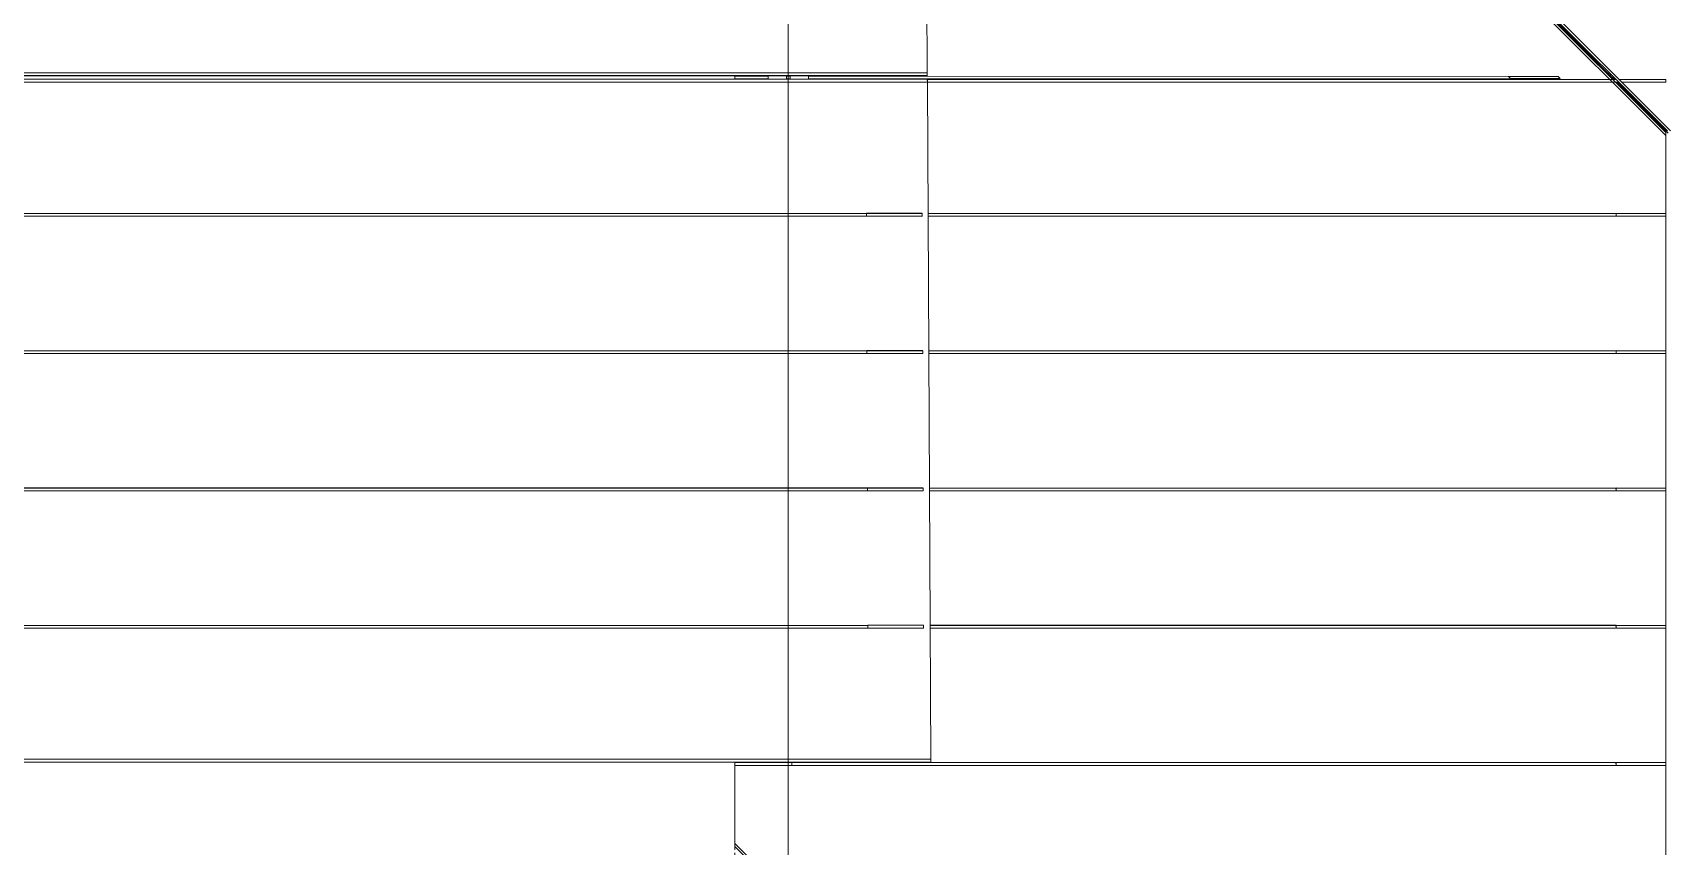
# Model space of a CAD drawing. Header units: millimetres. Extents: x 124696 to 347024, y 412631 to 564609.
# Drawn here: x 246609 to 251071, y 492503 to 494724 of the extents above; entities that cross this region are included whole.
import ezdxf

# ---------------------------------------------------------------- set-up
doc = ezdxf.new("R2010")
doc.units = ezdxf.units.MM
doc.header["$LTSCALE"] = 1500
doc.header["$MEASUREMENT"] = 0
doc.linetypes.add('二层平面图$0$轴网线_12_3_3_3 mm', pattern=[21, 12, -3, 3, -3])
doc.layers.add('0-建筑底图', color=7, linetype='Continuous')
for name, color, linetype, lineweight in [('二层平面图$0$A-COLU', 7, 'Continuous', 9), ('二层平面图$0$A-LINE', 7, 'Continuous', 9), ('二层平面图$0$A-WALL-CURT-PANEL-2', 7, 'Continuous', 9), ('二层平面图$0$A-WALL-CURT-PANEL-4', 140, 'Continuous', 9), ('二层平面图$0$A-WALL-CURT-STILE-2', 7, 'Continuous', 9), ('二层平面图$0$ANNO-DOTE-1', 10, '二层平面图$0$轴网线_12_3_3_3 mm', 15)]:
    doc.layers.add(name, color=color, linetype=linetype, lineweight=lineweight)

# ---------------------------------------------------------------- blocks, each defined once
blk = doc.blocks.new('二层平面图$0$廊子单元_转角阳角_ - 廊子单元_转角阳角_-V196-104-2F')
at = {"layer": '二层平面图$0$A-WALL-CURT-PANEL-2'}
for p, q in [((4510, 4495), (2629.7, 4495)), ((4518, 4487), (2629.7, 4487)), ((4645.5, 4495), (4518, 4495)), ((4645.5, 4487), (4526, 4487)), ((4645.5, 4487), (4645.5, 4495)), ((4645.5, 4349.5), (4645.5, 4359.5)), ((4645.5, 2263), (4645.5, 4341.5)), ((2104.5, 2630.2), (2104.5, 2408.5)), ((4645.5, -132.5), (2104.5, 2408.5)), ((2104.5, 2408.5), (2104.5, 2400.5)), ((2104.5, 2400.5), (4645.5, -140.5))]:
    blk.add_line(p, q, dxfattribs=at)
blk = doc.blocks.new('二层平面图$0$顶板轮廓组 - 顶板轮廓组-V200-104-2F')
at = {"layer": '二层平面图$0$A-WALL-CURT-PANEL-2'}
for p, q in [((-9060.7, 1482.7), (-9052.7, 1482.7)), ((-9052.7, 1482.7), (-6665.1, 1482.7)), ((-6657.1, 1482.7), (-4578.7, 1482.7)), ((-4570.7, 1482.7), (-4560.7, 1482.7)), ((-4433.2, 1482.7), (-4425.2, 1482.7))]:
    blk.add_line(p, q, dxfattribs=at)
blk = doc.blocks.new('二层平面图$0$顶板轮廓组 - 顶板轮廓组-V201-104-2F')
at = {"layer": '二层平面图$0$A-WALL-CURT-PANEL-2'}
for p, q in [((-7790.2, 1482.7), (-7782.2, 1482.7)), ((-7782.2, 1482.7), (-7560.5, 1482.7))]:
    blk.add_line(p, q, dxfattribs=at)
blk = doc.blocks.new('二层平面图$0$廊子立柱角钢 - 廊子立柱角钢-V203-104-2F')
at = {"layer": '二层平面图$0$A-LINE'}
for p, q in [((105735, 38260), (105740, 38260)), ((105740, 38260), (105740, 38265)), ((105745, 38255), (105740, 38255)), ((105745, 38260), (105745, 38255))]:
    blk.add_line(p, q, dxfattribs=at)
blk = doc.blocks.new('二层平面图$0$钢板肋 - 钢板肋-V204-104-2F')
at = {"layer": '二层平面图$0$A-WALL-CURT-PANEL-2'}
for p, q in [((391.8, -814), (395.6, -807)), ((391.8, -814), (510.8, -879.3)), ((514.7, -872.3), (395.6, -807)), ((510.8, -879.4), (514.7, -872.3)), ((510.8, -879.4), (2482.9, -1962.6)), ((2486.8, -1955.5), (514.7, -872.3)), ((2486.8, -1955.5), (2482.9, -1962.6)), ((2482.9, -1962.6), (2619, -2037.3)), ((2622.8, -2030.3), (2486.8, -1955.5)), ((2619, -2037.3), (2622.8, -2030.3))]:
    blk.add_line(p, q, dxfattribs=at)
blk = doc.blocks.new('二层平面图$0$钢板肋 - 钢板肋-V205-104-2F')
at = {"layer": '二层平面图$0$A-WALL-CURT-PANEL-2'}
for p, q in [((391.8, -814), (395.6, -807)), ((391.8, -814), (510.8, -879.3)), ((514.7, -872.3), (395.6, -807)), ((510.8, -879.4), (514.7, -872.3)), ((510.8, -879.4), (2151.9, -1780.8)), ((2155.8, -1773.7), (514.7, -872.3))]:
    blk.add_line(p, q, dxfattribs=at)
blk = doc.blocks.new('二层平面图$0$钢板肋 - 钢板肋-V206-104-2F')
at = {"layer": '二层平面图$0$A-WALL-CURT-PANEL-2'}
for p, q in [((391.8, -814), (395.6, -807)), ((391.8, -814), (510.8, -879.3)), ((514.7, -872.3), (395.6, -807)), ((510.8, -879.4), (514.7, -872.3)), ((510.8, -879.4), (2153.6, -1781.7)), ((2157.4, -1774.6), (514.7, -872.3))]:
    blk.add_line(p, q, dxfattribs=at)
blk = doc.blocks.new('二层平面图$0$钢板肋 - 钢板肋-V207-104-2F')
at = {"layer": '二层平面图$0$A-WALL-CURT-PANEL-2'}
for p, q in [((391.8, -814), (395.6, -807)), ((391.8, -814), (510.8, -879.3)), ((514.7, -872.3), (395.6, -807)), ((510.8, -879.4), (514.7, -872.3)), ((510.8, -879.4), (2155.3, -1782.6)), ((2159.1, -1775.6), (514.7, -872.3))]:
    blk.add_line(p, q, dxfattribs=at)
blk = doc.blocks.new('二层平面图$0$钢板肋 - 钢板肋-V208-104-2F')
at = {"layer": '二层平面图$0$A-WALL-CURT-PANEL-2'}
for p, q in [((391.8, -814), (395.6, -807)), ((391.8, -814), (510.8, -879.3)), ((514.7, -872.3), (395.6, -807)), ((510.8, -879.4), (514.7, -872.3)), ((510.8, -879.4), (2157, -1783.5)), ((2160.8, -1776.5), (514.7, -872.3))]:
    blk.add_line(p, q, dxfattribs=at)
blk = doc.blocks.new('二层平面图$0$钢板肋 - 钢板肋-7716297-104-2F')
at = {"layer": '二层平面图$0$A-WALL-CURT-PANEL-2'}
for p, q in [((-115.6, 1839.3), (-153.4, 1688.8)), ((-146.5, 1692.8), (-108.8, 1843.4)), ((-153.4, 1688.8), (-661.8, -337.1)), ((-654.2, -339), (-146.5, 1692.8)), ((-153.4, 1688.8), (-146.5, 1692.8)), ((-661.8, -337.1), (-694.9, -468.8)), ((-687.1, -470.7), (-654.2, -339)), ((-654.2, -339), (-661.8, -337.1)), ((-687.1, -470.7), (-694.9, -468.8))]:
    blk.add_line(p, q, dxfattribs=at)
blk = doc.blocks.new('二层平面图$0$梁 - 梁-V209-104-2F')
at = {"layer": '二层平面图$0$A-LINE'}
for p, q in [((59, 2658), (59, 2663)), ((-27, -1786.6), (-26.9, -1776.6)), ((22.7, -1836.9), (22.8, -1826.9))]:
    blk.add_line(p, q, dxfattribs=at)
blk = doc.blocks.new('二层平面图$0$钢板肋轮廓族 - 钢板肋轮廓族-V210-104-2F')
at = {"layer": '二层平面图$0$A-WALL-CURT-PANEL-2'}
for p, q in [((-1735.2, -5337.8), (-1703.9, -5489.8)), ((-1249.5, -7693.4), (-1703.9, -5489.8)), ((-1222.1, -7826.4), (-1249.5, -7693.4))]:
    blk.add_line(p, q, dxfattribs=at)
blk = doc.blocks.new('二层平面图$0$钢板肋轮廓族 - 钢板肋轮廓族-V211-104-2F')
at = {"layer": '二层平面图$0$A-WALL-CURT-PANEL-2'}
for p, q in [((-1735.2, -5337.8), (-1703.9, -5489.8)), ((-1249.5, -7693.4), (-1703.9, -5489.8)), ((-1222.1, -7826.4), (-1249.5, -7693.4))]:
    blk.add_line(p, q, dxfattribs=at)
blk = doc.blocks.new('二层平面图$0$钢板肋轮廓族 - 钢板肋轮廓族-V212-104-2F')
at = {"layer": '二层平面图$0$A-WALL-CURT-PANEL-2'}
for p, q in [((-1249.5, -7693.4), (-1627.6, -5859.7)), ((-1222.1, -7826.4), (-1249.5, -7693.4))]:
    blk.add_line(p, q, dxfattribs=at)
blk = doc.blocks.new('二层平面图$0$钢板肋轮廓族 - 钢板肋轮廓族-V213-104-2F')
at = {"layer": '二层平面图$0$A-WALL-CURT-PANEL-2'}
for p, q in [((-1249.5, -7693.4), (-1627.6, -5859.6)), ((-1222.1, -7826.4), (-1249.5, -7693.4))]:
    blk.add_line(p, q, dxfattribs=at)
blk = doc.blocks.new('二层平面图$0$钢板肋轮廓族 - 钢板肋轮廓族-V214-104-2F')
at = {"layer": '二层平面图$0$A-WALL-CURT-PANEL-2'}
for p, q in [((-1249.5, -7693.4), (-1628, -5857.8)), ((-1222.1, -7826.4), (-1249.5, -7693.4))]:
    blk.add_line(p, q, dxfattribs=at)
blk = doc.blocks.new('二层平面图$0$钢板肋轮廓族 - 钢板肋轮廓族-V215-104-2F')
at = {"layer": '二层平面图$0$A-WALL-CURT-PANEL-2'}
for p, q in [((-1249.5, -7693.4), (-1628, -5857.8)), ((-1222.1, -7826.4), (-1249.5, -7693.4))]:
    blk.add_line(p, q, dxfattribs=at)
blk = doc.blocks.new('二层平面图$0$钢板肋轮廓族 - 钢板肋轮廓族-V216-104-2F')
at = {"layer": '二层平面图$0$A-WALL-CURT-PANEL-2'}
for p, q in [((-1249.5, -7693.4), (-1628.4, -5855.9)), ((-1222.1, -7826.4), (-1249.5, -7693.4))]:
    blk.add_line(p, q, dxfattribs=at)
blk = doc.blocks.new('二层平面图$0$钢板肋轮廓族 - 钢板肋轮廓族-V217-104-2F')
at = {"layer": '二层平面图$0$A-WALL-CURT-PANEL-2'}
for p, q in [((-1249.5, -7693.4), (-1628.4, -5855.9)), ((-1222.1, -7826.4), (-1249.5, -7693.4))]:
    blk.add_line(p, q, dxfattribs=at)
blk = doc.blocks.new('二层平面图$0$钢板肋轮廓族 - 钢板肋轮廓族-V218-104-2F')
at = {"layer": '二层平面图$0$A-WALL-CURT-PANEL-2'}
for p, q in [((-1249.5, -7693.4), (-1628.8, -5854)), ((-1222.1, -7826.4), (-1249.5, -7693.4))]:
    blk.add_line(p, q, dxfattribs=at)
blk = doc.blocks.new('二层平面图$0$钢板肋轮廓族 - 钢板肋轮廓族-V219-104-2F')
at = {"layer": '二层平面图$0$A-WALL-CURT-PANEL-2'}
for p, q in [((-1249.5, -7693.4), (-1628.8, -5854)), ((-1222.1, -7826.4), (-1249.5, -7693.4))]:
    blk.add_line(p, q, dxfattribs=at)
blk = doc.blocks.new('二层平面图$0$钢板肋轮廓族 - 钢板肋轮廓族-7716302-104-2F')
at = {"layer": '二层平面图$0$A-WALL-CURT-PANEL-2'}
for p, q in [((1719.6, -5414.1), (1688.3, -5566.1)), ((1265.4, -7617.2), (1688.3, -5566.1)), ((1238, -7750.2), (1265.4, -7617.2))]:
    blk.add_line(p, q, dxfattribs=at)
blk = doc.blocks.new('二层平面图$0$钢板肋轮廓族 - 钢板肋轮廓族-7716303-104-2F')
at = {"layer": '二层平面图$0$A-WALL-CURT-PANEL-2'}
for p, q in [((1718.8, -5416.7), (1687.4, -5568.7)), ((1265.6, -7614.4), (1687.4, -5568.7)), ((1238.2, -7747.4), (1265.6, -7614.4))]:
    blk.add_line(p, q, dxfattribs=at)
blk = doc.blocks.new('二层平面图$0$廊子单元_转角阴角_ - 廊子单元_转角阴角_-V249-104-2F')
at = {"layer": '二层平面图$0$A-WALL-CURT-PANEL-2'}
for p, q in [((2104.5, 4487), (2104.5, 2408.5)), ((4645.5, 4119.8), (4645.5, 4341.5)), ((2091.5, 2395.5), (4130.1, 356.9)), ((2098, 2402), (2237, 2263)), ((2104.5, 2395.5), (2099.5, 2395.5)), ((4130.1, 364.9), (2099.5, 2395.5)), ((2104.5, 2408.5), (4130, 383)), ((2104.5, 2408.5), (2104.5, 2400.5)), ((4130, 375), (2104.5, 2400.5)), ((2245, 2255), (4130, 370)), ((4645.5, 2244.9), (4645.5, 2254.9))]:
    blk.add_line(p, q, dxfattribs=at)
blk = doc.blocks.new('二层平面图$0$顶板轮廓组 - 顶板轮廓组-7729081-104-2F')
at = {"layer": '二层平面图$0$A-WALL-CURT-PANEL-2'}
for p, q in [((-7790.2, 186.7), (-7782.2, 186.7)), ((-7782.2, 186.7), (-5703.7, 186.7)), ((-5703.7, 186.7), (-5695.7, 186.7))]:
    blk.add_line(p, q, dxfattribs=at)
blk = doc.blocks.new('二层平面图$0$顶板轮廓组 - 顶板轮廓组-V251-104-2F')
at = {"layer": '二层平面图$0$A-WALL-CURT-PANEL-2'}
for p, q in [((-8925.3, -954.8), (-8915.3, -954.8)), ((-6675.3, -954.8), (-6665.3, -954.8)), ((-4800.3, -954.8), (-4578.7, -954.8)), ((-4570.7, -954.8), (-4560.7, -954.8)), ((-4552.7, -954.8), (-4433.2, -954.8)), ((-4433.2, -954.8), (-4425.2, -954.8))]:
    blk.add_line(p, q, dxfattribs=at)
blk = doc.blocks.new('二层平面图$0$钢板肋 - 钢板肋-V197-104-2F')
at = {"layer": '二层平面图$0$A-WALL-CURT-PANEL-2'}
for p, q in [((-677.7, 1854.6), (-685.7, 1853.8)), ((-685.7, 1853.8), (-671.2, 1699.3)), ((-663.2, 1700), (-677.7, 1854.6)), ((-671.2, 1699.3), (-663.2, 1700)), ((-671.2, 1699.3), (-460.9, -540.9)), ((-453, -540.1), (-663.2, 1700)), ((-453, -540.1), (-460.9, -540.9)), ((-460.9, -540.9), (-448.3, -676.1)), ((-440.3, -675.4), (-453, -540.1)), ((-440.3, -675.4), (-448.3, -676.1))]:
    blk.add_line(p, q, dxfattribs=at)
blk = doc.blocks.new('二层平面图$0$钢板肋轮廓族 - 钢板肋轮廓族-V195-104-2F')
at = {"layer": '二层平面图$0$A-WALL-CURT-PANEL-2'}
for p, q in [((-1735.2, -5337.8), (-1703.9, -5489.8)), ((-1249.5, -7693.4), (-1703.9, -5489.8)), ((-1222.1, -7826.4), (-1249.5, -7693.4))]:
    blk.add_line(p, q, dxfattribs=at)
blk = doc.blocks.new('二层平面图$0$钢板肋 - 钢板肋-V252-104-2F')
at = {"layer": '二层平面图$0$A-WALL-CURT-PANEL-2'}
for p, q in [((-677.7, 1854.6), (-685.7, 1853.8)), ((-685.7, 1853.8), (-671.2, 1699.3)), ((-663.2, 1700), (-677.7, 1854.6)), ((-671.2, 1699.3), (-663.2, 1700)), ((-671.2, 1699.3), (-460.9, -540.9)), ((-453, -540.1), (-663.2, 1700)), ((-453, -540.1), (-460.9, -540.9)), ((-460.9, -540.9), (-448.3, -676.1)), ((-440.3, -675.4), (-453, -540.1)), ((-440.3, -675.4), (-448.3, -676.1))]:
    blk.add_line(p, q, dxfattribs=at)
blk = doc.blocks.new('二层平面图$0$钢板肋 - 钢板肋-V253-104-2F')
at = {"layer": '二层平面图$0$A-WALL-CURT-PANEL-2'}
for p, q in [((-635.9, 1323.3), (-460.9, -540.9)), ((-453, -540.1), (-627.9, 1324)), ((-453, -540.1), (-460.9, -540.9)), ((-460.9, -540.9), (-448.3, -676.1)), ((-440.3, -675.4), (-453, -540.1)), ((-440.3, -675.4), (-448.3, -676.1))]:
    blk.add_line(p, q, dxfattribs=at)
blk = doc.blocks.new('二层平面图$0$钢板肋 - 钢板肋-V254-104-2F')
at = {"layer": '二层平面图$0$A-WALL-CURT-PANEL-2'}
for p, q in [((-636.1, 1325.2), (-460.9, -540.9)), ((-453, -540.1), (-628.1, 1326)), ((-453, -540.1), (-460.9, -540.9)), ((-460.9, -540.9), (-448.3, -676.1)), ((-440.3, -675.4), (-453, -540.1)), ((-440.3, -675.4), (-448.3, -676.1))]:
    blk.add_line(p, q, dxfattribs=at)
blk = doc.blocks.new('二层平面图$0$钢板肋 - 钢板肋-V255-104-2F')
at = {"layer": '二层平面图$0$A-WALL-CURT-PANEL-2'}
for p, q in [((391.8, -814), (395.6, -807)), ((391.8, -814), (510.8, -879.4)), ((514.7, -872.3), (395.6, -807)), ((510.8, -879.4), (514.7, -872.3)), ((510.8, -879.4), (2155.3, -1782.6)), ((2159.1, -1775.6), (514.7, -872.3))]:
    blk.add_line(p, q, dxfattribs=at)
blk = doc.blocks.new('二层平面图$0$钢板肋 - 钢板肋-V256-104-2F')
at = {"layer": '二层平面图$0$A-WALL-CURT-PANEL-2'}
for p, q in [((545.1, -856.1), (548.8, -849)), ((545.1, -856.1), (665.7, -918.6)), ((669.4, -911.5), (548.8, -849)), ((665.7, -918.6), (669.4, -911.5)), ((665.7, -918.6), (2333.3, -1782.6)), ((2337, -1775.4), (669.4, -911.5))]:
    blk.add_line(p, q, dxfattribs=at)
blk = doc.blocks.new('二层平面图$0$钢板肋 - 钢板肋-V257-104-2F')
at = {"layer": '二层平面图$0$A-WALL-CURT-PANEL-2'}
for p, q in [((321.2, 3232.4), (284.4, 3101.7)), ((291.4, 3105.5), (328.1, 3236.3)), ((328.1, 3236.3), (321.2, 3232.4)), ((284.4, 3101.7), (-233.4, 1262.3)), ((-225.9, 1260.2), (291.4, 3105.5)), ((284.4, 3101.7), (291.4, 3105.5)), ((-247, 1214.2), (-249.7, 1204.6)), ((-242.1, 1202.4), (-239.4, 1212.1)), ((-263.2, 1156.4), (-287.7, 1069.3)), ((-280, 1067.1), (-255.6, 1154.3)), ((-280, 1067.1), (-287.7, 1069.3))]:
    blk.add_line(p, q, dxfattribs=at)
blk = doc.blocks.new('二层平面图$0$钢板肋 - 钢板肋-V258-104-2F')
at = {"layer": '二层平面图$0$A-WALL-CURT-PANEL-2'}
for p, q in [((332.2, 3027), (290.5, 2897.8)), ((297.6, 2901.3), (339.2, 3030.6)), ((339.2, 3030.6), (332.2, 3027)), ((-75.4, 1741.1), (297.6, 2901.3)), ((290.5, 2897.8), (297.6, 2901.3)), ((290.5, 2897.8), (-82.4, 1743.3))]:
    blk.add_line(p, q, dxfattribs=at)
blk = doc.blocks.new('二层平面图$0$钢板肋轮廓族 - 钢板肋轮廓族-V262-104-2F')
at = {"layer": '二层平面图$0$A-WALL-CURT-PANEL-2'}
for p, q in [((-1735.2, -5337.8), (-1703.9, -5489.8)), ((-1249.5, -7693.4), (-1703.9, -5489.8)), ((-1222.1, -7826.4), (-1249.5, -7693.4))]:
    blk.add_line(p, q, dxfattribs=at)
blk = doc.blocks.new('二层平面图$0$钢板肋轮廓族 - 钢板肋轮廓族-V263-104-2F')
at = {"layer": '二层平面图$0$A-WALL-CURT-PANEL-2'}
for p, q in [((-1735.2, -5337.8), (-1703.9, -5489.8)), ((-1249.5, -7693.4), (-1703.9, -5489.8)), ((-1222.1, -7826.4), (-1249.5, -7693.4))]:
    blk.add_line(p, q, dxfattribs=at)
blk = doc.blocks.new('二层平面图$0$钢板肋轮廓族 - 钢板肋轮廓族-V264-104-2F')
at = {"layer": '二层平面图$0$A-WALL-CURT-PANEL-2'}
for p, q in [((-1249.5, -7693.4), (-1627.6, -5859.7)), ((-1222.1, -7826.4), (-1249.5, -7693.4))]:
    blk.add_line(p, q, dxfattribs=at)
blk = doc.blocks.new('二层平面图$0$钢板肋轮廓族 - 钢板肋轮廓族-V265-104-2F')
at = {"layer": '二层平面图$0$A-WALL-CURT-PANEL-2'}
for p, q in [((-1249.5, -7693.4), (-1627.6, -5859.6)), ((-1222.1, -7826.4), (-1249.5, -7693.4))]:
    blk.add_line(p, q, dxfattribs=at)
blk = doc.blocks.new('二层平面图$0$钢板肋轮廓族 - 钢板肋轮廓族-V266-104-2F')
at = {"layer": '二层平面图$0$A-WALL-CURT-PANEL-2'}
for p, q in [((-1249.5, -7693.4), (-1628, -5857.8)), ((-1222.1, -7826.4), (-1249.5, -7693.4))]:
    blk.add_line(p, q, dxfattribs=at)
blk = doc.blocks.new('二层平面图$0$钢板肋轮廓族 - 钢板肋轮廓族-V267-104-2F')
at = {"layer": '二层平面图$0$A-WALL-CURT-PANEL-2'}
for p, q in [((-1249.5, -7693.4), (-1628, -5857.7)), ((-1222.1, -7826.4), (-1249.5, -7693.4))]:
    blk.add_line(p, q, dxfattribs=at)
blk = doc.blocks.new('二层平面图$0$钢板肋轮廓族 - 钢板肋轮廓族-V268-104-2F')
at = {"layer": '二层平面图$0$A-WALL-CURT-PANEL-2'}
for p, q in [((-1249.5, -7693.4), (-1628.4, -5855.9)), ((-1222.1, -7826.4), (-1249.5, -7693.4))]:
    blk.add_line(p, q, dxfattribs=at)
blk = doc.blocks.new('二层平面图$0$钢板肋轮廓族 - 钢板肋轮廓族-V269-104-2F')
at = {"layer": '二层平面图$0$A-WALL-CURT-PANEL-2'}
for p, q in [((-1249.5, -7693.4), (-1628.4, -5855.9)), ((-1222.1, -7826.4), (-1249.5, -7693.4))]:
    blk.add_line(p, q, dxfattribs=at)
blk = doc.blocks.new('二层平面图$0$钢板肋轮廓族 - 钢板肋轮廓族-V270-104-2F')
at = {"layer": '二层平面图$0$A-WALL-CURT-PANEL-2'}
for p, q in [((1249.5, -7693.4), (1628.8, -5854)), ((1222.1, -7826.4), (1249.5, -7693.4))]:
    blk.add_line(p, q, dxfattribs=at)
blk = doc.blocks.new('二层平面图$0$钢板肋轮廓族 - 钢板肋轮廓族-V271-104-2F')
at = {"layer": '二层平面图$0$A-WALL-CURT-PANEL-2'}
for p, q in [((1249.5, -7693.4), (1628.8, -5854)), ((1222.1, -7826.4), (1249.5, -7693.4))]:
    blk.add_line(p, q, dxfattribs=at)
blk = doc.blocks.new('二层平面图$0$钢板肋轮廓族 - 钢板肋轮廓族-V272-104-2F')
at = {"layer": '二层平面图$0$A-WALL-CURT-PANEL-2'}
for p, q in [((4082.1, -4033.2), (4120.5, -4163.5)), ((4661.6, -6001.9), (4120.5, -4163.5)), ((4678.5, -6059.5), (4675.7, -6049.9)), ((4718.2, -6194.3), (4692.6, -6107.5))]:
    blk.add_line(p, q, dxfattribs=at)
blk = doc.blocks.new('二层平面图$0$钢板肋轮廓族 - 钢板肋轮廓族-V273-104-2F')
at = {"layer": '二层平面图$0$A-WALL-CURT-PANEL-2'}
for p, q in [((4082.6, -4036), (4120.9, -4166.3)), ((4660.3, -5999.4), (4120.9, -4166.3)), ((4677.2, -6057), (4674.4, -6047.4)), ((4716.9, -6191.8), (4691.3, -6105))]:
    blk.add_line(p, q, dxfattribs=at)
blk = doc.blocks.new('二层平面图$0$钢板肋轮廓族 - 钢板肋轮廓族-V274-104-2F')
at = {"layer": '二层平面图$0$A-WALL-CURT-PANEL-2'}
for p in [(4135.1, -4213), (4517.6, -5512.4)]:
    blk.add_line(p, (4173.5, -4343.3), dxfattribs=at)
blk = doc.blocks.new('二层平面图$0$钢板肋轮廓族 - 钢板肋轮廓族-V275-104-2F')
at = {"layer": '二层平面图$0$A-WALL-CURT-PANEL-2'}
for p in [(4135.5, -4215.8), (4516.2, -5510)]:
    blk.add_line(p, (4173.8, -4346.1), dxfattribs=at)
blk = doc.blocks.new('二层平面图$0$中部下沉庭院 - 中部下沉庭院-13075437-104-2F')
at = {"layer": '二层平面图$0$A-WALL-CURT-PANEL-2'}
for p, q in [((379.6, -2236.9), (368.1, -13)), ((-11250, -2237), (379.6, -2236.9)), ((-11250, -2245), (379.6, -2244.9)), ((379.7, -2254.9), (-11250, -2255)), ((-11250, -2263), (379.7, -2262.9)), ((-6770.2, -2263), (379.7, -2263)), ((-4500, -2245), (379.6, -2245)), ((379.6, -2244.9), (379.6, -2236.9)), ((379.6, -2245), (379.6, -2244.9)), ((379.7, -2262.9), (379.7, -2254.9)), ((379.7, -2263), (379.7, -2262.9)), ((389.2, -4111.8), (379.7, -2263)), ((-11250, -4112), (389.2, -4111.8)), ((-11250, -4120), (389.3, -4119.8)), ((-4500, -4120), (389.3, -4120)), ((389.3, -4119.8), (389.2, -4111.8)), ((389.3, -4120), (389.3, -4119.8))]:
    blk.add_line(p, q, dxfattribs=at)
blk = doc.blocks.new('二层平面图$0$顶板轮廓组 - 顶板轮廓组-8188126-104-2F')
at = {"layer": '二层平面图$0$A-WALL-CURT-PANEL-2'}
for p, q in [((-7866.9, -1334.3), (-7858.9, -1334.3)), ((-7858.9, -1334.3), (-7858.8, -1334.3)), ((-7858.8, -1334.3), (-5634.9, -1343.6)), ((-5634.9, -1343.6), (-5626.9, -1343.6)), ((-5626.9, -1343.6), (-5626.8, -1343.6))]:
    blk.add_line(p, q, dxfattribs=at)
blk = doc.blocks.new('二层平面图$0$顶板轮廓组 - 顶板轮廓组-8188125-104-2F')
at = {"layer": '二层平面图$0$A-WALL-CURT-PANEL-2'}
for p, q in [((-7679.4, -1335.1), (-7671.4, -1335.1)), ((-7671.4, -1335.1), (-7671.3, -1335.1)), ((-7671.3, -1335.1), (-5822.4, -1342.8)), ((-5822.4, -1342.8), (-5814.4, -1342.8)), ((-5814.4, -1342.8), (-5814.3, -1342.8))]:
    blk.add_line(p, q, dxfattribs=at)
blk = doc.blocks.new('二层平面图$0$梁 - 梁 1_2-12800505-104-2F')
at = {"layer": '二层平面图$0$A-LINE'}
for p, q in [((2947.2, -1998.9), (2947.7, -1988.9)), ((2997.1, -2001.8), (2997.7, -1991.6)), ((3007.1, -2002.1), (3007.7, -1992.1)), ((3057.1, -2004.7), (3057.6, -1994.7)), ((2849.4, -3861.4), (2899.3, -3864)), ((2909.3, -3864.6), (2959.2, -3867.2))]:
    blk.add_line(p, q, dxfattribs=at)
blk = doc.blocks.new('二层平面图$0$钢板肋 - 钢板肋-8188197-104-2F')
at = {"layer": '二层平面图$0$A-WALL-CURT-PANEL-2'}
for p, q in [((-686.6, 5659.7), (-694.6, 5659.6)), ((-694.6, 5659.6), (-693.9, 5507.5)), ((-685.9, 5507.6), (-686.6, 5659.7)), ((-693.9, 5507.5), (-685.9, 5507.6)), ((-693.9, 5507.5), (-644.5, -5843.1)), ((-636.5, -5843.1), (-685.9, 5507.6))]:
    blk.add_line(p, q, dxfattribs=at)
blk = doc.blocks.new('二层平面图$0$钢板肋 - 钢板肋-8188202-104-2F')
at = {"layer": '二层平面图$0$A-WALL-CURT-PANEL-2'}
for p, q in [((-686.6, 5659.1), (-694.6, 5659.1)), ((-694.6, 5659.1), (-693.9, 5507)), ((-685.9, 5507.1), (-686.6, 5659.1)), ((-693.9, 5507), (-685.9, 5507.1)), ((-693.9, 5507), (-644.5, -5842.6)), ((-636.5, -5842.6), (-685.9, 5507.1))]:
    blk.add_line(p, q, dxfattribs=at)
blk = doc.blocks.new('二层平面图$0$钢板肋 - 钢板肋-8188207-104-2F')
at = {"layer": '二层平面图$0$A-WALL-CURT-PANEL-2'}
for p, q in [((-686.6, 5658.6), (-694.6, 5658.5)), ((-694.6, 5658.5), (-693.9, 5506.5)), ((-685.9, 5506.5), (-686.6, 5658.6)), ((-693.9, 5506.5), (-685.9, 5506.5)), ((-693.9, 5506.5), (-644.4, -5842.1)), ((-636.4, -5842), (-685.9, 5506.5))]:
    blk.add_line(p, q, dxfattribs=at)
blk = doc.blocks.new('二层平面图$0$钢板肋 - 钢板肋-8188212-104-2F')
at = {"layer": '二层平面图$0$A-WALL-CURT-PANEL-2'}
for p, q in [((-686.6, 5658.1), (-694.6, 5658)), ((-694.6, 5658), (-694, 5506)), ((-686, 5506), (-686.6, 5658.1)), ((-694, 5506), (-686, 5506)), ((-694, 5506), (-644.4, -5841.5)), ((-636.4, -5841.5), (-686, 5506))]:
    blk.add_line(p, q, dxfattribs=at)
blk = doc.blocks.new('二层平面图$0$钢板肋轮廓族 - 钢板肋轮廓族-8188200-104-2F')
at = {"layer": '二层平面图$0$A-WALL-CURT-PANEL-2'}
for p in [(-2588.5, -1016.5), (2155.3, -11495.6)]:
    blk.add_line(p, (-2525.8, -1155), dxfattribs=at)
blk = doc.blocks.new('二层平面图$0$钢板肋轮廓族 - 钢板肋轮廓族-8188201-104-2F')
at = {"layer": '二层平面图$0$A-WALL-CURT-PANEL-2'}
for p in [(-2588.5, -1016.5), (2155.3, -11495.6)]:
    blk.add_line(p, (-2525.8, -1155), dxfattribs=at)
blk = doc.blocks.new('二层平面图$0$钢板肋轮廓族 - 钢板肋轮廓族-8188205-104-2F')
at = {"layer": '二层平面图$0$A-WALL-CURT-PANEL-2'}
for p in [(-2588.3, -1017), (2155, -11495.1)]:
    blk.add_line(p, (-2525.6, -1155.5), dxfattribs=at)
blk = doc.blocks.new('二层平面图$0$钢板肋轮廓族 - 钢板肋轮廓族-8188206-104-2F')
at = {"layer": '二层平面图$0$A-WALL-CURT-PANEL-2'}
for p in [(-2588.3, -1017), (2155, -11495.1)]:
    blk.add_line(p, (-2525.6, -1155.5), dxfattribs=at)
blk = doc.blocks.new('二层平面图$0$钢板肋轮廓族 - 钢板肋轮廓族-8188210-104-2F')
at = {"layer": '二层平面图$0$A-WALL-CURT-PANEL-2'}
for p in [(-2588.1, -1017.5), (2154.8, -11494.6)]:
    blk.add_line(p, (-2525.4, -1156), dxfattribs=at)
blk = doc.blocks.new('二层平面图$0$钢板肋轮廓族 - 钢板肋轮廓族-8188211-104-2F')
at = {"layer": '二层平面图$0$A-WALL-CURT-PANEL-2'}
for p in [(-2588.1, -1017.5), (2154.8, -11494.7)]:
    blk.add_line(p, (-2525.4, -1156), dxfattribs=at)
blk = doc.blocks.new('二层平面图$0$钢板肋轮廓族 - 钢板肋轮廓族-8188215-104-2F')
at = {"layer": '二层平面图$0$A-WALL-CURT-PANEL-2'}
for p in [(-2587.9, -1018), (2154.6, -11494.2)]:
    blk.add_line(p, (-2525.2, -1156.5), dxfattribs=at)
blk = doc.blocks.new('二层平面图$0$钢板肋轮廓族 - 钢板肋轮廓族-8188216-104-2F')
at = {"layer": '二层平面图$0$A-WALL-CURT-PANEL-2'}
for p in [(-2587.9, -1017.9), (2154.6, -11494.2)]:
    blk.add_line(p, (-2525.2, -1156.5), dxfattribs=at)
blk = doc.blocks.new('二层平面图$0$矩形竖梃 - 8 x 50 mm 蜂窝铝板幕墙开缝-8345030-104-2F')
at = {"layer": '二层平面图$0$A-WALL-CURT-STILE-2'}
blk.add_line((105749.5, 38250), (105755, 38250), dxfattribs=at)
blk = doc.blocks.new('二层平面图$0$矩形竖梃 - 8 x 50 mm 蜂窝铝板幕墙开缝-8345031-104-2F')
at = {"layer": '二层平面图$0$A-WALL-CURT-STILE-2'}
for p, q in [((105699.5, 38295.5), (105699.5, 38300)), ((105749.5, 38250), (105749.5, 38245.5))]:
    blk.add_line(p, q, dxfattribs=at)
blk = doc.blocks.new('二层平面图')
at = {"layer": '二层平面图$0$A-LINE', "color": 8}
for p, q in [((105735, 38260), (105740, 38260)), ((105740, 38260), (105740, 38265)), ((105745, 38255), (105740, 38255)), ((105745, 38260), (105745, 38255)), ((105755, 38245), (105755, 38250))]:
    blk.add_line(p, q, dxfattribs=at)
at = {"layer": '二层平面图$0$ANNO-DOTE-1', "color": 8}
blk.add_line((103500, -6710.3), (103500, 86692), dxfattribs=at)
at = {"layer": '二层平面图$0$A-COLU', "color": 8}
for name, p, rotation in [('二层平面图$0$梁 - 梁 1_2-12800505-104-2F', (100397, 40086.7), 3.006540785322491), ('二层平面图$0$梁 - 梁-V209-104-2F', (105711.5, 35586.7), 0.3346980910615615)]:
    blk.add_blockref(name, p, dxfattribs=dict(at, rotation=rotation))
blk.add_blockref('二层平面图$0$廊子立柱角钢 - 廊子立柱角钢-V203-104-2F', (0, 0), dxfattribs=at)
at = {"layer": '二层平面图$0$A-WALL-CURT-PANEL-2', "color": 8}
for name, p, rotation in [('二层平面图$0$钢板肋轮廓族 - 钢板肋轮廓族-8188215-104-2F', (103726.1, 35101.7), 245.6444443068814), ('二层平面图$0$钢板肋轮廓族 - 钢板肋轮廓族-8188216-104-2F', (103726.1, 35093.7), 245.6444444672359), ('二层平面图$0$钢板肋轮廓族 - 钢板肋轮廓族-8188210-104-2F', (103726.6, 34726.7), 245.6444518228277), ('二层平面图$0$钢板肋轮廓族 - 钢板肋轮廓族-8188211-104-2F', (103726.6, 34718.7), 245.6444519831531), ('二层平面图$0$钢板肋轮廓族 - 钢板肋轮廓族-8188205-104-2F', (103727.1, 34351.7), 245.6444593374035), ('二层平面图$0$钢板肋轮廓族 - 钢板肋轮廓族-8188206-104-2F', (103727.1, 34343.7), 245.6444594976994), ('二层平面图$0$钢板肋轮廓族 - 钢板肋轮廓族-8188200-104-2F', (103727.6, 33976.7), 245.6444668506085), ('二层平面图$0$钢板肋轮廓族 - 钢板肋轮廓族-8188201-104-2F', (103727.7, 33968.7), 245.6444670108753), ('二层平面图$0$钢板肋轮廓族 - 钢板肋轮廓族-V195-104-2F', (108898.4, 45522.9), 348.3493095350738), ('二层平面图$0$钢板肋轮廓族 - 钢板肋轮廓族-V195-104-2F', (108906.4, 45522.9), 348.3493095350738), ('二层平面图$0$钢板肋 - 钢板肋-V197-104-2F', (106630.5, 38735.8), 354.6390338140075), ('二层平面图$0$顶板轮廓组 - 顶板轮廓组-V251-104-2F', (104309.2, 31579.9), 269.9997819261476), ('二层平面图$0$顶板轮廓组 - 顶板轮廓组-8188126-104-2F', (105275.5, 32641), 270.5329950305828), ('二层平面图$0$钢板肋 - 钢板肋-V258-104-2F', (102243.7, 38015.6), 287.8610531768858), ('二层平面图$0$钢板肋轮廓族 - 钢板肋轮廓族-V275-104-2F', (110440.2, 41401.8), 253.5677160961923), ('二层平面图$0$钢板肋轮廓族 - 钢板肋轮廓族-V274-104-2F', (110439.6, 41402.9), 253.6368736757281), ('二层平面图$0$钢板肋 - 钢板肋-V257-104-2F', (102402.9, 37687.8), 285.6909097814306), ('二层平面图$0$钢板肋轮廓族 - 钢板肋轮廓族-V273-104-2F', (110627.4, 41027.4), 253.5734941428741), ('二层平面图$0$钢板肋轮廓族 - 钢板肋轮廓族-V272-104-2F', (110627.4, 41027.3), 253.6311254264133), ('二层平面图$0$钢板肋 - 钢板肋-V208-104-2F', (106630.8, 37354.2), 208.7785095152279), ('二层平面图$0$钢板肋 - 钢板肋-V256-104-2F', (106773.3, 37369.5), 207.386213102527), ('二层平面图$0$钢板肋 - 钢板肋-V207-104-2F', (106630.8, 36979.2), 208.7785095152281), ('二层平面图$0$钢板肋 - 钢板肋-V255-104-2F', (106630.8, 36979.2), 208.7782914413881), ('二层平面图$0$顶板轮廓组 - 顶板轮廓组-8188125-104-2F', (105286.1, 30578.5), 270.5329950305828), ('二层平面图$0$钢板肋轮廓族 - 钢板肋轮廓族-V219-104-2F', (98477.1, 40656.4), 78.34952760892399), ('二层平面图$0$钢板肋轮廓族 - 钢板肋轮廓族-V270-104-2F', (98477.1, 35101.7), 101.6502543172171), ('二层平面图$0$钢板肋轮廓族 - 钢板肋轮廓族-V218-104-2F', (98477.1, 40648.4), 78.34952760892402), ('二层平面图$0$钢板肋轮廓族 - 钢板肋轮廓族-V271-104-2F', (98477.1, 35093.7), 101.6502543172171), ('二层平面图$0$顶板轮廓组 - 顶板轮廓组-V200-104-2F', (107378.2, 42670.2), 89.99999999999056), ('二层平面图$0$顶板轮廓组 - 顶板轮廓组-7729081-104-2F', (105708.8, 30309.3), 269.9997819261465), ('二层平面图$0$钢板肋 - 钢板肋-V206-104-2F', (106630.8, 36604.2), 208.7785095152282), ('二层平面图$0$钢板肋 - 钢板肋-8188212-104-2F', (98204.9, 37209.1), 269.7501365263137), ('二层平面图$0$钢板肋轮廓族 - 钢板肋轮廓族-V269-104-2F', (98477.1, 40281.4), 78.34930953508406), ('二层平面图$0$钢板肋轮廓族 - 钢板肋轮廓族-V217-104-2F', (98477.1, 40281.4), 78.34952760892409), ('二层平面图$0$钢板肋轮廓族 - 钢板肋轮廓族-V216-104-2F', (98477.1, 40273.4), 78.34952760892409), ('二层平面图$0$钢板肋轮廓族 - 钢板肋轮廓族-V268-104-2F', (98477.1, 40273.4), 78.34930953508409), ('二层平面图$0$钢板肋 - 钢板肋-V205-104-2F', (106630.8, 36229.2), 208.7785095152283), ('二层平面图$0$钢板肋 - 钢板肋-8188207-104-2F', (98205.5, 36834.1), 269.7502924654732), ('二层平面图$0$钢板肋轮廓族 - 钢板肋轮廓族-V215-104-2F', (98477.1, 39906.4), 78.34952760892419), ('二层平面图$0$钢板肋轮廓族 - 钢板肋轮廓族-V267-104-2F', (98477.1, 39906.4), 78.34930953507413), ('二层平面图$0$钢板肋轮廓族 - 钢板肋轮廓族-V214-104-2F', (98477.1, 39898.4), 78.34952760892419), ('二层平面图$0$钢板肋轮廓族 - 钢板肋轮廓族-V266-104-2F', (98477.1, 39898.4), 78.34930953507414), ('二层平面图$0$钢板肋 - 钢板肋-V204-104-2F', (106630.8, 35854.2), 208.7785095152285), ('二层平面图$0$钢板肋 - 钢板肋-V254-104-2F', (105264.2, 37630.5), 84.63903381400786), ('二层平面图$0$钢板肋 - 钢板肋-8188202-104-2F', (98206, 36459.1), 269.7504483762268), ('二层平面图$0$钢板肋轮廓族 - 钢板肋轮廓族-V213-104-2F', (98477.1, 39531.4), 78.34952760892433), ('二层平面图$0$钢板肋轮廓族 - 钢板肋轮廓族-V265-104-2F', (98477.1, 39531.4), 78.34930953507413), ('二层平面图$0$钢板肋轮廓族 - 钢板肋轮廓族-V212-104-2F', (98477.1, 39523.4), 78.34952760892433), ('二层平面图$0$钢板肋轮廓族 - 钢板肋轮廓族-V264-104-2F', (98477.1, 39523.4), 78.34930953507413), ('二层平面图$0$钢板肋 - 钢板肋-V253-104-2F', (105264.2, 37255.5), 84.63903381400785), ('二层平面图$0$钢板肋轮廓族 - 钢板肋轮廓族-V211-104-2F', (98477.1, 39156.4), 78.34952760892429), ('二层平面图$0$钢板肋轮廓族 - 钢板肋轮廓族-V263-104-2F', (98477.1, 39156.4), 78.34930953507408), ('二层平面图$0$钢板肋轮廓族 - 钢板肋轮廓族-V210-104-2F', (98477.1, 39148.4), 78.34952760892429), ('二层平面图$0$钢板肋轮廓族 - 钢板肋轮廓族-V262-104-2F', (98477.1, 39148.4), 78.34930953507408), ('二层平面图$0$钢板肋 - 钢板肋-8188197-104-2F', (98206.5, 36084.1), 269.7506042585821), ('二层平面图$0$钢板肋 - 钢板肋-V252-104-2F', (105264.2, 36880.5), 84.63903381400783), ('二层平面图$0$钢板肋 - 钢板肋-7716297-104-2F', (105271.9, 36556.2), 104.060541273611), ('二层平面图$0$钢板肋轮廓族 - 钢板肋轮廓族-7716302-104-2F', (98556.3, 33222.9), 101.6782204334606), ('二层平面图$0$钢板肋轮廓族 - 钢板肋轮廓族-7716303-104-2F', (98556.4, 33222.4), 101.6226560273702), ('二层平面图$0$顶板轮廓组 - 顶板轮廓组-V201-104-2F', (104837.2, 43940.7), 89.99999999998967)]:
    blk.add_blockref(name, p, dxfattribs=dict(at, rotation=rotation))
at = {"layer": '二层平面图$0$A-WALL-CURT-PANEL-4', "color": 8}
for name, p in [('二层平面图$0$中部下沉庭院 - 中部下沉庭院-13075437-104-2F', (103500, 40500)), ('二层平面图$0$廊子单元_转角阳角_ - 廊子单元_转角阳角_-V196-104-2F', (101250, 33750))]:
    blk.add_blockref(name, p, dxfattribs=at)
at = {"layer": '二层平面图$0$A-WALL-CURT-PANEL-4', "color": 8, "rotation": 179.9997819264218}
blk.add_blockref('二层平面图$0$廊子单元_转角阴角_ - 廊子单元_转角阴角_-V249-104-2F', (108000, 40500), dxfattribs=at)
at = {"layer": '二层平面图$0$A-WALL-CURT-STILE-2', "color": 8}
for name in ['二层平面图$0$矩形竖梃 - 8 x 50 mm 蜂窝铝板幕墙开缝-8345031-104-2F', '二层平面图$0$矩形竖梃 - 8 x 50 mm 蜂窝铝板幕墙开缝-8345030-104-2F']:
    blk.add_blockref(name, (0, 0), dxfattribs=at)

msp = doc.modelspace()

# ---------------------------------------------------------------- block references
at = {"layer": '0-建筑底图'}
msp.add_blockref('二层平面图', (145171.7, 456352), dxfattribs=at)

doc.saveas('drawing.dxf')
